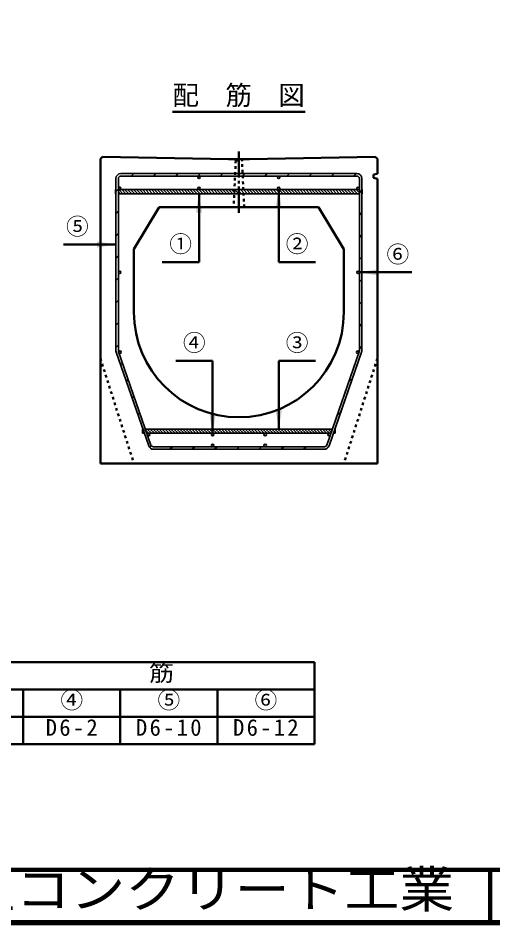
# Model space of a CAD drawing. Units: millimetres, scale not verified. Extents: x 100 to 4105, y 100 to 2870.
# Drawn here: x 1110 to 2015, y 100 to 1826 of the extents above; entities that cross this region are included whole.
import ezdxf
from ezdxf.enums import TextEntityAlignment as Align

# ---------------------------------------------------------------- set-up
doc = ezdxf.new("R2010")
doc.units = ezdxf.units.MM
doc.header["$LTSCALE"] = 5
doc.linetypes.add('USER1', pattern=[2.2, 1, -1.2])
doc.linetypes.add('USER2', pattern=[13.4, 10, -1.2, 1, -1.2])
doc.layers.add('V-nasSTD', color=7, linetype='Continuous', lineweight=50)
doc.styles.add('ＭＳ ゴシック', font='')
doc.styles.get('ＭＳ ゴシック').set_extended_font_data('MS Gothic')

msp = doc.modelspace()

# ---------------------------------------------------------------- hatches: boundary and pattern name
at = {"layer": 'V-nasSTD'}
for points in [[(1448.975, 1455.724), (1454.975, 1491.724), (1460.975, 1455.724)], [(1612.975, 1463.724), (1606.975, 1499.724), (1600.975, 1463.724)], [(1260.575, 1389.042), (1296.575, 1395.042), (1260.575, 1401.042)], [(1796.575, 1336.124), (1760.575, 1342.124), (1796.575, 1348.124)], [(1474.975, 1071.724), (1480.975, 1035.724), (1486.975, 1071.724)], [(1612.975, 1079.724), (1606.975, 1043.724), (1600.975, 1079.724)]]:
    msp.add_hatch(color=256, dxfattribs=at).paths.add_polyline_path(points)

# ---------------------------------------------------------------- linework, layer by layer
for p, q in [((1404.572, 1647.342), (1657.378, 1647.342)), ((1271.016, 1562.142), (1266.975, 1558.142)), ((1266.975, 978.142), (1266.975, 1558.142)), ((1510.975, 1557.342), (1270.975, 1562.142)), ((1510.975, 1557.342), (1550.975, 1557.342)), ((1550.975, 1557.342), (1790.975, 1562.142)), ((1790.975, 1562.142), (1794.975, 1558.142)), ((1794.975, 1529.742), (1794.975, 1558.142)), ((1787.775, 1528.542), (1794.975, 1529.742)), ((1787.775, 1522.142), (1787.775, 1528.542)), ((1794.975, 1520.142), (1787.775, 1522.142)), ((1794.975, 978.142), (1794.975, 1520.142)), ((1454.975, 1361.724), (1454.975, 1491.724)), ((1606.975, 1361.724), (1606.975, 1499.724)), ((1378.975, 1466.142), (1330.975, 1386.142)), ((1682.975, 1466.142), (1378.975, 1466.142)), ((1682.975, 1466.142), (1730.975, 1386.142)), ((1196.575, 1395.042), (1296.575, 1395.042)), ((1330.975, 1386.142), (1330.975, 1266.142)), ((1730.975, 1266.142), (1730.975, 1386.142)), ((1454.975, 1361.724), (1384.975, 1361.724)), ((1606.975, 1361.724), (1676.975, 1361.724)), ((1860.575, 1342.124), (1760.575, 1342.124)), ((1410.975, 1173.724), (1480.975, 1173.724)), ((1480.975, 1173.724), (1480.975, 1035.724)), ((1606.975, 1173.724), (1606.975, 1043.724)), ((1676.975, 1173.724), (1606.975, 1173.724)), ((1266.975, 978.142), (1794.975, 978.142)), ((1120, 600), (935, 600)), ((1305, 600), (1120, 600)), ((1490, 600), (1305, 600)), ((1675, 600), (1490, 600)), ((1675, 548), (1675, 600)), ((935, 548), (1120, 548)), ((1120, 496), (1120, 548)), ((1120, 548), (1120, 496)), ((1305, 548), (1120, 548)), ((1305, 496), (1305, 548)), ((1305, 548), (1490, 548)), ((1305, 496), (1305, 548)), ((1305, 548), (1305, 496)), ((1490, 496), (1490, 548)), ((1490, 496), (1490, 548)), ((1490, 548), (1675, 548)), ((1490, 496), (1490, 548)), ((1490, 548), (1490, 496)), ((1675, 496), (1675, 548)), ((1675, 496), (1675, 548)), ((1675, 548), (1675, 496)), ((935, 496), (1120, 496)), ((1120, 444), (1120, 496)), ((1120, 496), (1120, 444)), ((1120, 496), (1305, 496)), ((1305, 444), (1305, 496)), ((1305, 496), (1490, 496)), ((1305, 444), (1305, 496)), ((1305, 496), (1305, 444)), ((1490, 444), (1490, 496)), ((1490, 444), (1490, 496)), ((1490, 496), (1675, 496)), ((1490, 444), (1490, 496)), ((1490, 496), (1490, 444)), ((1675, 444), (1675, 496)), ((1675, 444), (1675, 496)), ((1675, 496), (1675, 444)), ((935, 444), (1120, 444)), ((1120, 444), (1305, 444)), ((1305, 444), (1490, 444)), ((1490, 444), (1675, 444))]:
    msp.add_line(p, q, dxfattribs=at)
at = {"layer": 'V-nasSTD', "linetype": 'USER2'}
msp.add_line((1530.975, 1572.342), (1530.975, 1451.142), dxfattribs=at)
at = {"layer": 'V-nasSTD', "linetype": 'USER1'}
for p, q in [((1524.975, 1554.942), (1520.975, 1466.142)), ((1524.975, 1554.942), (1522.575, 1557.342)), ((1524.975, 1554.942), (1536.975, 1554.942)), ((1536.975, 1554.942), (1539.375, 1557.342)), ((1540.975, 1466.142), (1536.975, 1554.942)), ((1266.975, 1178.142), (1330.975, 978.142)), ((1794.975, 1178.142), (1730.975, 978.142))]:
    msp.add_line(p, q, dxfattribs=at)
at = {"layer": 'V-nasSTD', "lineweight": 35}
for p, q in [((1296.575, 1520.524), (1296.575, 1193.345)), ((1301.375, 1520.524), (1301.375, 1192.534)), ((1301.375, 1192.534), (1301.375, 1520.524)), ((1306.175, 1530.124), (1755.775, 1530.124)), ((1755.775, 1525.324), (1306.175, 1525.324)), ((1306.175, 1525.324), (1755.775, 1525.324)), ((1330.454, 1530.124), (1325.654, 1525.324)), ((1372.88, 1530.124), (1368.08, 1525.324)), ((1415.307, 1530.124), (1410.507, 1525.324)), ((1457.733, 1530.124), (1452.933, 1525.324)), ((1500.159, 1530.124), (1495.359, 1525.324)), ((1542.586, 1530.124), (1537.786, 1525.324)), ((1585.012, 1530.124), (1580.212, 1525.324)), ((1627.439, 1530.124), (1622.639, 1525.324)), ((1669.865, 1530.124), (1665.065, 1525.324)), ((1712.291, 1530.124), (1707.491, 1525.324)), ((1754.718, 1530.124), (1749.918, 1525.324)), ((1760.575, 1192.534), (1760.575, 1520.524)), ((1760.575, 1520.524), (1760.575, 1192.534)), ((1765.375, 1193.345), (1765.375, 1520.524)), ((1304.678, 1504.347), (1301.551, 1501.221)), ((1295.775, 1499.724), (1295.775, 1491.724)), ((1296.575, 1499.724), (1295.775, 1499.724)), ((1296.575, 1499.724), (1295.775, 1499.724)), ((1295.775, 1499.724), (1295.775, 1491.724)), ((1295.775, 1494.585), (1296.575, 1493.785)), ((1295.775, 1491.724), (1296.575, 1491.724)), ((1295.775, 1491.724), (1296.575, 1491.724)), ((1296.293, 1499.724), (1296.575, 1499.442)), ((1301.375, 1501.045), (1296.575, 1496.245)), ((1760.575, 1499.724), (1301.375, 1499.724)), ((1301.375, 1499.724), (1303.775, 1499.724)), ((1301.375, 1494.642), (1304.293, 1491.724)), ((1760.575, 1491.724), (1301.375, 1491.724)), ((1522.127, 1491.724), (1301.375, 1491.724)), ((1301.95, 1499.724), (1309.95, 1491.724)), ((1303.775, 1499.724), (1454.975, 1499.724)), ((1307.607, 1499.724), (1315.607, 1491.724)), ((1313.263, 1499.724), (1321.263, 1491.724)), ((1318.92, 1499.724), (1326.92, 1491.724)), ((1324.577, 1499.724), (1332.577, 1491.724)), ((1330.234, 1499.724), (1338.234, 1491.724)), ((1335.891, 1499.724), (1343.891, 1491.724)), ((1341.548, 1499.724), (1349.548, 1491.724)), ((1347.205, 1499.724), (1355.205, 1491.724)), ((1352.861, 1499.724), (1360.861, 1491.724)), ((1358.518, 1499.724), (1366.518, 1491.724)), ((1364.175, 1499.724), (1372.175, 1491.724)), ((1369.832, 1499.724), (1377.832, 1491.724)), ((1375.489, 1499.724), (1383.489, 1491.724)), ((1381.146, 1499.724), (1389.146, 1491.724)), ((1386.803, 1499.724), (1394.803, 1491.724)), ((1392.459, 1499.724), (1400.459, 1491.724)), ((1398.116, 1499.724), (1406.116, 1491.724)), ((1403.773, 1499.724), (1411.773, 1491.724)), ((1409.43, 1499.724), (1417.43, 1491.724)), ((1415.087, 1499.724), (1423.087, 1491.724)), ((1420.744, 1499.724), (1428.744, 1491.724)), ((1426.4, 1499.724), (1434.4, 1491.724)), ((1432.057, 1499.724), (1440.057, 1491.724)), ((1437.714, 1499.724), (1445.714, 1491.724)), ((1443.371, 1499.724), (1451.371, 1491.724)), ((1449.028, 1499.724), (1457.028, 1491.724)), ((1454.685, 1499.724), (1462.685, 1491.724)), ((1454.975, 1499.724), (1522.487, 1499.724)), ((1460.342, 1499.724), (1468.342, 1491.724)), ((1465.998, 1499.724), (1473.998, 1491.724)), ((1471.655, 1499.724), (1479.655, 1491.724)), ((1477.312, 1499.724), (1485.312, 1491.724)), ((1482.969, 1499.724), (1490.969, 1491.724)), ((1488.626, 1499.724), (1496.626, 1491.724)), ((1494.283, 1499.724), (1502.283, 1491.724)), ((1499.94, 1499.724), (1507.94, 1491.724)), ((1505.596, 1499.724), (1513.596, 1491.724)), ((1511.253, 1499.724), (1519.253, 1491.724)), ((1516.91, 1499.724), (1524.91, 1491.724)), ((1530.975, 1491.724), (1522.127, 1491.724)), ((1522.487, 1499.724), (1530.975, 1499.724)), ((1522.567, 1499.724), (1530.567, 1491.724)), ((1528.224, 1499.724), (1536.224, 1491.724)), ((1530.975, 1499.724), (1539.462, 1499.724)), ((1539.823, 1491.724), (1530.975, 1491.724)), ((1533.881, 1499.724), (1541.881, 1491.724)), ((1539.462, 1499.724), (1606.975, 1499.724)), ((1539.538, 1499.724), (1547.538, 1491.724)), ((1760.575, 1491.724), (1539.823, 1491.724)), ((1545.194, 1499.724), (1553.194, 1491.724)), ((1550.851, 1499.724), (1558.851, 1491.724)), ((1556.508, 1499.724), (1564.508, 1491.724)), ((1562.165, 1499.724), (1570.165, 1491.724)), ((1567.822, 1499.724), (1575.822, 1491.724)), ((1573.479, 1499.724), (1581.479, 1491.724)), ((1579.136, 1499.724), (1587.136, 1491.724)), ((1584.792, 1499.724), (1592.792, 1491.724)), ((1590.449, 1499.724), (1598.449, 1491.724)), ((1596.106, 1499.724), (1604.106, 1491.724)), ((1601.763, 1499.724), (1609.763, 1491.724)), ((1606.975, 1499.724), (1758.175, 1499.724)), ((1607.42, 1499.724), (1615.42, 1491.724)), ((1613.077, 1499.724), (1621.077, 1491.724)), ((1618.734, 1499.724), (1626.734, 1491.724)), ((1624.39, 1499.724), (1632.39, 1491.724)), ((1630.047, 1499.724), (1638.047, 1491.724)), ((1635.704, 1499.724), (1643.704, 1491.724)), ((1641.361, 1499.724), (1649.361, 1491.724)), ((1647.018, 1499.724), (1655.018, 1491.724)), ((1652.675, 1499.724), (1660.675, 1491.724)), ((1658.332, 1499.724), (1666.332, 1491.724)), ((1663.988, 1499.724), (1671.988, 1491.724)), ((1669.645, 1499.724), (1677.645, 1491.724)), ((1675.302, 1499.724), (1683.302, 1491.724)), ((1680.959, 1499.724), (1688.959, 1491.724)), ((1686.616, 1499.724), (1694.616, 1491.724)), ((1692.273, 1499.724), (1700.273, 1491.724)), ((1697.929, 1499.724), (1705.929, 1491.724)), ((1703.586, 1499.724), (1711.586, 1491.724)), ((1709.243, 1499.724), (1717.243, 1491.724)), ((1714.9, 1499.724), (1722.9, 1491.724)), ((1720.557, 1499.724), (1728.557, 1491.724)), ((1726.214, 1499.724), (1734.214, 1491.724)), ((1731.871, 1499.724), (1739.871, 1491.724)), ((1737.527, 1499.724), (1745.527, 1491.724)), ((1743.184, 1499.724), (1751.184, 1491.724)), ((1748.841, 1499.724), (1756.841, 1491.724)), ((1754.498, 1499.724), (1760.575, 1493.647)), ((1758.175, 1499.724), (1760.575, 1499.724)), ((1760.155, 1499.724), (1760.575, 1499.304)), ((1765.375, 1498.354), (1760.575, 1493.554)), ((1765.375, 1499.724), (1766.175, 1499.724)), ((1766.175, 1499.724), (1765.375, 1499.724)), ((1765.375, 1494.504), (1766.175, 1493.704)), ((1765.375, 1491.724), (1766.175, 1491.724)), ((1765.375, 1491.724), (1766.175, 1491.724)), ((1765.812, 1499.724), (1766.175, 1499.36)), ((1766.175, 1499.724), (1766.175, 1491.724)), ((1766.175, 1491.724), (1766.175, 1499.724)), ((1301.375, 1458.618), (1296.575, 1453.818)), ((1760.575, 1451.128), (1765.375, 1455.928)), ((1301.375, 1416.192), (1296.575, 1411.392)), ((1760.575, 1408.701), (1765.375, 1413.501)), ((1301.375, 1373.765), (1296.575, 1368.965)), ((1760.575, 1366.275), (1765.375, 1371.075)), ((1301.375, 1331.339), (1296.575, 1326.539)), ((1760.575, 1323.849), (1765.375, 1328.649)), ((1301.375, 1288.913), (1296.575, 1284.113)), ((1760.575, 1281.422), (1765.375, 1286.222)), ((1301.375, 1246.486), (1296.575, 1241.686)), ((1760.575, 1238.996), (1765.375, 1243.796)), ((1301.375, 1204.06), (1296.575, 1199.26)), ((1301.641, 1190.958), (1363.419, 1013.347)), ((1363.419, 1013.347), (1301.641, 1190.958)), ((1760.308, 1190.958), (1698.531, 1013.347)), ((1760.308, 1190.958), (1698.531, 1013.347)), ((1756.079, 1192.073), (1755.528, 1191.523)), ((1760.575, 1196.569), (1765.375, 1201.369)), ((1359.167, 1011.77), (1297.108, 1190.192)), ((1702.782, 1011.77), (1764.842, 1190.192)), ((1764.842, 1190.192), (1713.897, 1043.724)), ((1309.14, 1169.399), (1305.579, 1165.837)), ((1740.532, 1134.1), (1747.892, 1141.46)), ((1320.089, 1137.921), (1316.527, 1134.36)), ((1331.038, 1106.443), (1327.476, 1102.882)), ((1341.986, 1074.966), (1338.425, 1071.404)), ((1717.904, 1069.046), (1725.264, 1076.406)), ((1347.253, 1043.724), (1348.053, 1043.724)), ((1347.253, 1043.724), (1347.253, 1035.724)), ((1348.053, 1043.724), (1347.253, 1043.724)), ((1347.253, 1043.724), (1347.253, 1035.724)), ((1347.253, 1041.47), (1349.682, 1039.041)), ((1347.253, 1035.813), (1347.342, 1035.724)), ((1347.253, 1035.724), (1350.836, 1035.724)), ((1347.253, 1035.724), (1350.836, 1035.724)), ((1349.374, 1039.927), (1352.935, 1043.488)), ((1352.853, 1043.724), (1709.097, 1043.724)), ((1709.097, 1043.724), (1352.853, 1043.724)), ((1354.025, 1040.355), (1358.656, 1035.724)), ((1355.636, 1035.724), (1706.314, 1035.724)), ((1355.636, 1035.724), (1359.011, 1035.724)), ((1356.313, 1043.724), (1364.313, 1035.724)), ((1359.011, 1035.724), (1480.975, 1035.724)), ((1361.97, 1043.724), (1369.97, 1035.724)), ((1367.627, 1043.724), (1375.627, 1035.724)), ((1373.284, 1043.724), (1381.284, 1035.724)), ((1378.94, 1043.724), (1386.94, 1035.724)), ((1384.597, 1043.724), (1392.597, 1035.724)), ((1390.254, 1043.724), (1398.254, 1035.724)), ((1395.911, 1043.724), (1403.911, 1035.724)), ((1401.568, 1043.724), (1409.568, 1035.724)), ((1407.225, 1043.724), (1415.225, 1035.724)), ((1412.882, 1043.724), (1420.882, 1035.724)), ((1418.538, 1043.724), (1426.538, 1035.724)), ((1424.195, 1043.724), (1432.195, 1035.724)), ((1429.852, 1043.724), (1437.852, 1035.724)), ((1435.509, 1043.724), (1443.509, 1035.724)), ((1441.166, 1043.724), (1449.166, 1035.724)), ((1446.823, 1043.724), (1454.823, 1035.724)), ((1452.48, 1043.724), (1460.48, 1035.724)), ((1458.136, 1043.724), (1466.136, 1035.724)), ((1463.793, 1043.724), (1471.793, 1035.724)), ((1469.45, 1043.724), (1477.45, 1035.724)), ((1475.107, 1043.724), (1483.107, 1035.724)), ((1480.764, 1043.724), (1488.764, 1035.724)), ((1480.975, 1035.724), (1580.975, 1035.724)), ((1486.421, 1043.724), (1494.421, 1035.724)), ((1492.078, 1043.724), (1500.078, 1035.724)), ((1497.734, 1043.724), (1505.734, 1035.724)), ((1503.391, 1043.724), (1511.391, 1035.724)), ((1509.048, 1043.724), (1517.048, 1035.724)), ((1514.705, 1043.724), (1522.705, 1035.724)), ((1520.362, 1043.724), (1528.362, 1035.724)), ((1526.019, 1043.724), (1534.019, 1035.724)), ((1531.676, 1043.724), (1539.676, 1035.724)), ((1537.332, 1043.724), (1545.332, 1035.724)), ((1542.989, 1043.724), (1550.989, 1035.724)), ((1548.646, 1043.724), (1556.646, 1035.724)), ((1554.303, 1043.724), (1562.303, 1035.724)), ((1559.96, 1043.724), (1567.96, 1035.724)), ((1565.617, 1043.724), (1573.617, 1035.724)), ((1571.274, 1043.724), (1579.274, 1035.724)), ((1576.93, 1043.724), (1584.93, 1035.724)), ((1580.975, 1035.724), (1702.938, 1035.724)), ((1582.587, 1043.724), (1590.587, 1035.724)), ((1588.244, 1043.724), (1596.244, 1035.724)), ((1593.901, 1043.724), (1601.901, 1035.724)), ((1599.558, 1043.724), (1607.558, 1035.724)), ((1605.215, 1043.724), (1613.215, 1035.724)), ((1610.871, 1043.724), (1618.871, 1035.724)), ((1616.528, 1043.724), (1624.528, 1035.724)), ((1622.185, 1043.724), (1630.185, 1035.724)), ((1627.842, 1043.724), (1635.842, 1035.724)), ((1633.499, 1043.724), (1641.499, 1035.724)), ((1639.156, 1043.724), (1647.156, 1035.724)), ((1644.813, 1043.724), (1652.813, 1035.724)), ((1650.469, 1043.724), (1658.469, 1035.724)), ((1656.126, 1043.724), (1664.126, 1035.724)), ((1661.783, 1043.724), (1669.783, 1035.724)), ((1667.44, 1043.724), (1675.44, 1035.724)), ((1673.097, 1043.724), (1681.097, 1035.724)), ((1678.754, 1043.724), (1686.754, 1035.724)), ((1684.411, 1043.724), (1692.411, 1035.724)), ((1690.067, 1043.724), (1698.067, 1035.724)), ((1695.724, 1043.724), (1703.724, 1035.724)), ((1701.381, 1043.724), (1707.105, 1037.999)), ((1702.938, 1035.724), (1706.314, 1035.724)), ((1707.038, 1043.724), (1708.565, 1042.196)), ((1714.697, 1035.724), (1711.114, 1035.724)), ((1714.697, 1035.724), (1711.114, 1035.724)), ((1712.127, 1038.635), (1714.697, 1036.065)), ((1713.586, 1042.832), (1714.697, 1041.722)), ((1713.897, 1043.724), (1714.697, 1043.724)), ((1713.897, 1043.724), (1714.697, 1043.724)), ((1714.697, 1043.724), (1714.697, 1035.724)), ((1714.697, 1043.724), (1714.697, 1035.724)), ((1360.766, 1008.892), (1364.03, 1012.157)), ((1367.953, 1010.124), (1693.997, 1010.124)), ((1693.997, 1010.124), (1367.953, 1010.124)), ((1368.235, 1005.324), (1693.715, 1005.324)), ((1399.623, 1005.324), (1404.423, 1010.124)), ((1442.05, 1005.324), (1446.85, 1010.124)), ((1484.476, 1005.324), (1489.276, 1010.124)), ((1526.903, 1005.324), (1531.703, 1010.124)), ((1569.329, 1005.324), (1574.129, 1010.124)), ((1611.755, 1005.324), (1616.555, 1010.124)), ((1654.182, 1005.324), (1658.982, 1010.124)), ((1697.305, 1006.02), (1702.619, 1011.334))]:
    msp.add_line(p, q, dxfattribs=at)
at = {"layer": 'V-nasSTD', "lineweight": 100}
for p, q in [((105, 205), (4100, 205)), ((2010, 205), (2010, 105)), ((105, 105), (4100, 105))]:
    msp.add_line(p, q, dxfattribs=at)
at = {"layer": 'V-nasSTD', "lineweight": 13}
msp.add_lwpolyline([(100, 100), (100, 2870), (4105, 2870), (4105, 100)], close=True, dxfattribs=at)
at = {"layer": 'V-nasSTD', "lineweight": 35}
for centre in [(1454.975, 1522.924), (1606.975, 1522.924), (1303.775, 1502.124), (1454.975, 1502.124), (1606.975, 1502.124), (1758.175, 1502.124), (1303.775, 1342.124), (1758.175, 1342.124), (1304.472, 1190.124), (1757.478, 1190.124), (1359.011, 1033.324), (1480.975, 1033.324), (1580.975, 1033.324), (1702.938, 1033.324), (1480.975, 1012.524), (1580.975, 1012.524)]:
    msp.add_circle(centre, 2.4, dxfattribs=at)
for centre, radius, start, end in [((1306.175, 1520.524), 9.6, 90, 180), ((1306.175, 1520.524), 4.8, 90, 180), ((1306.175, 1520.524), 4.8, 90, 180), ((1755.775, 1520.524), 9.6, 0, 90), ((1755.775, 1520.524), 4.8, 0, 90), ((1755.775, 1520.524), 4.8, 0, 90), ((1306.175, 1193.345), 9.6, 180, 199.17901), ((1306.175, 1192.534), 4.8, 180, 199.17901), ((1306.175, 1192.534), 4.8, 180, 199.17902), ((1755.775, 1192.534), 4.8, 340.82099, 0), ((1755.775, 1192.534), 4.8, 340.82099, 0), ((1755.775, 1193.345), 9.6, 340.82099, 0), ((1368.235, 1014.924), 9.6, 199.17901, 270), ((1367.953, 1014.924), 4.8, 199.17901, 270), ((1367.953, 1014.924), 4.8, 199.17901, 270), ((1693.715, 1014.924), 9.6, 270, 340.82099), ((1693.997, 1014.924), 4.8, 270, 340.82099), ((1693.997, 1014.924), 4.8, 270, 340.82101)]:
    msp.add_arc(centre, radius, start, end, dxfattribs=at)
at = {"layer": 'V-nasSTD'}
msp.add_arc((1530.975, 1266.142), 200, 180, 0, dxfattribs=at)

# ---------------------------------------------------------------- texts
at = {"layer": 'V-nasSTD', "style": 'ＭＳ ゴシック'}
for s, height, p in [('配\u3000筋\u3000図', 36.95, (1404.572, 1697.742)), ('⑤', 31.67, (1201.575, 1445.242)), ('①', 31.67, (1398.375, 1411.924)), ('②', 31.67, (1620.375, 1411.924)), ('⑥', 31.67, (1812.375, 1392.324)), ('④', 31.67, (1424.375, 1223.924)), ('③', 31.67, (1620.375, 1223.924)), ('④', 31.67, (1190.9, 543.6)), ('⑤', 31.67, (1375.9, 543.6)), ('⑥', 31.67, (1560.9, 543.6))]:
    msp.add_text(s, height=height, dxfattribs=at).set_placement(p, align=Align.TOP_LEFT)
at = {"layer": 'V-nasSTD', "style": 'ＭＳ ゴシック', "width": 1.1}
for s, height, p in [('配\u3000\u3000\u3000\u3000\u3000\u3000\u3000\u3000\u3000\u3000筋', 31.67, (837.04, 595.6)), ('株式会社船生コンクリート工業', 69.65, (478.279, 202.55))]:
    msp.add_text(s, height=height, dxfattribs=at).set_placement(p, align=Align.TOP_LEFT)
at = {"layer": 'V-nasSTD', "char_height": 31.67, "attachment_point": 1, "style": 'ＭＳ ゴシック'}
for s, insert in [('\\T1.2;D6-2', (1162.82, 491.6)), ('\\T1.2;D6-10', (1334.86, 491.6)), ('\\T1.2;D6-12', (1519.86, 491.6))]:
    msp.add_mtext(s, dxfattribs=dict(at, insert=insert))

doc.saveas('drawing.dxf')
